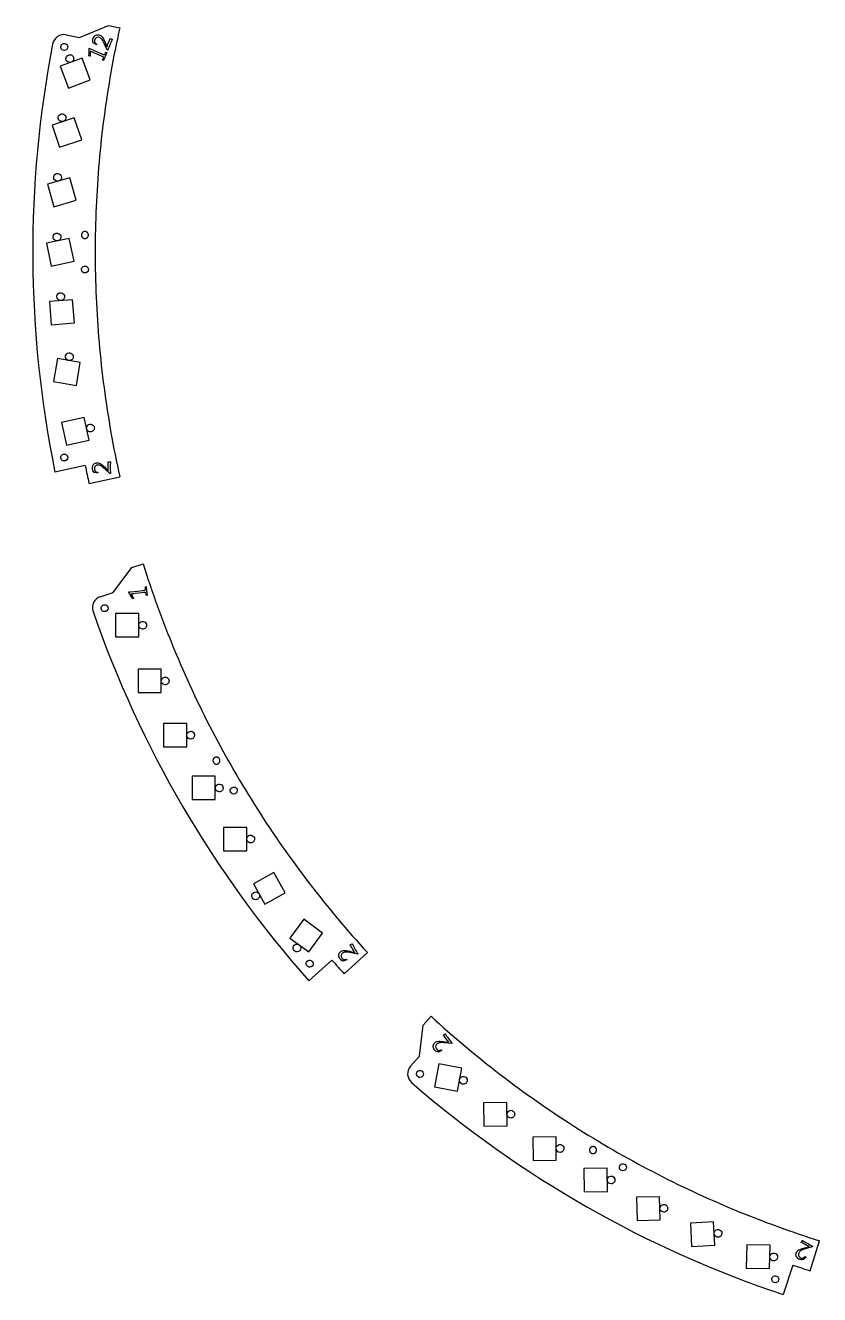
# Model space of a CAD drawing. Header units: millimetres. Extents: x 0 to 573, y 3 to 576.
# Drawn here: x 3.2 to 208, y 19.7 to 346.7 of the extents above; entities that cross this region are included whole.
import ezdxf

# ---------------------------------------------------------------- set-up
doc = ezdxf.new("R2010")
doc.units = ezdxf.units.MM
doc.layers.get('0').update_dxf_attribs({"linetype": 'CONTINUOUS'})
doc.layers.add('labels', color=7, linetype='CONTINUOUS')

msp = doc.modelspace()

# ---------------------------------------------------------------- linework, layer by layer
at = {"color": 7}
for points in [[(17.204769, 343.514729), (24.626243, 346.66423), (27.563712, 346.058333)], [(13.779905, 344.221159), (17.204769, 343.514729)], [(18.677049, 233.258382), (10.865111, 231.59445)], [(19.65961, 228.642751), (27.563461, 230.396295)], [(25.87074, 200.596928), (30.723174, 207.035214), (33.570045, 207.979226)], [(22.551505, 199.496283), (25.87074, 200.596928)], [(82.273944, 105.848271), (76.340574, 100.501295)], [(85.432683, 102.342298), (91.400847, 107.812838)], [(104.83459, 81.159468), (105.817779, 89.161404), (107.811236, 91.402378)], [(102.510372, 78.546664), (104.83459, 81.159468)], [(205.544062, 25.849434), (207.977374, 33.571142)], [(201.055527, 27.306326), (198.590566, 19.709024)]]:
    msp.add_lwpolyline(points, dxfattribs=at)
for points in [[(13.264001, 340.20301)], [(19.981232, 332.627469), (17.865281, 338.241981), (12.250768, 336.126031), (14.366719, 330.511518)], [(14.705366, 337.119758)], [(17.757499, 317.192976), (15.839774, 322.878249), (10.154501, 320.960524), (12.072226, 315.275251)], [(12.677516, 321.866932)], [(16.372427, 301.630247), (14.702503, 307.393176), (8.939573, 305.723253), (10.609497, 299.960323)], [(11.542717, 306.518703)], [(15.780544, 285.910456), (14.542294, 291.781294), (8.671456, 290.543044), (9.909706, 284.672206)], [(11.4005, 291.140642)], [(18.59672, 282.882144)], [(15.885493, 270.025319), (15.407431, 276.006243), (9.426507, 275.528181), (9.904569, 269.547257)], [(12.337292, 275.764033)], [(16.432958, 253.932236), (17.400514, 259.853708), (11.479042, 260.821264), (10.511486, 254.899792)], [(14.601037, 260.324398)], [(13.827071, 238.504523), (19.688227, 239.787821), (18.404929, 245.648977), (12.543773, 244.365679)], [(20.023437, 241.932282)], [(13.264001, 234.45049)], [(23.663793, 195.637934)], [(26.496, 189.13675), (32.496, 189.13675), (32.496, 195.13675), (26.496, 195.13675)], [(33.496, 191.13675)], [(32.276, 174.80675), (38.276, 174.80675), (38.276, 180.80675), (32.276, 180.80675)], [(39.276, 176.80675)], [(38.856, 160.81675), (44.856, 160.81675), (44.856, 166.81675), (38.856, 166.81675)], [(45.856, 162.81675)], [(46.206, 147.22675), (52.206, 147.22675), (52.206, 153.22675), (46.206, 153.22675)], [(53.206, 149.22675)], [(56.942497, 148.662968)], [(54.306524, 134.066226), (60.306524, 134.067273), (60.305476, 140.067273), (54.305476, 140.066226)], [(61.306, 136.067448)], [(67.298277, 128.45422), (62.048529, 125.549027), (64.953723, 120.299279), (70.203471, 123.204473)], [(62.626168, 121.439954)], [(75.005719, 116.400798), (71.451952, 111.566468), (76.286281, 108.012702), (79.840048, 112.847031)], [(73.276822, 107.983863)], [(76.540053, 104.053566)], [(108.707433, 73.246744), (114.606006, 72.148183), (115.704567, 78.046756), (109.805994, 79.145317)], [(104.952816, 75.640803)], [(116.138382, 73.914376)], [(121.427217, 63.076393), (127.426357, 63.177966), (127.324783, 69.177107), (121.325643, 69.075533)], [(128.375427, 65.194465)], [(134.106056, 54.267221), (140.105528, 54.346806), (140.025944, 60.346278), (134.026472, 60.266694)], [(141.065648, 56.359806)], [(147.270303, 46.163091), (153.269658, 46.251053), (153.181697, 52.250408), (147.182342, 52.162447)], [(157.260502, 51.598641)], [(154.22557, 48.265391)], [(160.900397, 38.774663), (166.898086, 38.941146), (166.731603, 44.938836), (160.733914, 44.772353)], [(167.81446, 40.967739)], [(174.966569, 32.124349), (180.958401, 32.437319), (180.645431, 38.429151), (174.653599, 38.116181)], [(181.800555, 34.485396)], [(189.070757, 26.563443), (195.069306, 26.431507), (195.201243, 32.430056), (189.202694, 32.561993)], [(196.135033, 28.408792)], [(196.537185, 22.764543)]]:
    msp.add_lwpolyline(points, close=True, dxfattribs=at)
for points in [[(11.535302, 343.775182), (10.876456, 343.333278), (10.421328, 342.646597), (10.271, 341.86765)], [(13.779905, 344.221159), (13.002168, 344.377631), (12.194148, 344.217086), (11.535302, 343.775182)], [(27.563712, 346.058333), (25.880231, 338.470439), (24.528288, 330.808994), (23.513033, 323.103188)], [(10.271082, 341.867626), (3.238472, 305.42636), (3.440273, 267.95785), (10.865, 231.59445)], [(12.432509, 340.758595), (12.293206, 341.094902), (12.370206, 341.482008), (12.627604, 341.739406)], [(13.264001, 340.20301), (12.899985, 340.20301), (12.571812, 340.422288), (12.432509, 340.758595)], [(12.627604, 341.739406), (12.885003, 341.996804), (13.272109, 342.073804), (13.608416, 341.934501)], [(13.900397, 340.466614), (13.731614, 340.297831), (13.502695, 340.20301), (13.264001, 340.20301)], [(13.608416, 341.934501), (13.944723, 341.795198), (14.164001, 341.467026), (14.164001, 341.10301)], [(14.164001, 341.10301), (14.164001, 340.864315), (14.069179, 340.635396), (13.900397, 340.466614)], [(13.781487, 337.737075), (13.626706, 338.110749), (13.712262, 338.540867), (13.99826, 338.826865)], [(14.705366, 337.119758), (14.300904, 337.119758), (13.936268, 337.363401), (13.781487, 337.737075)], [(13.99826, 338.826865), (14.284258, 339.112863), (14.714376, 339.198419), (15.08805, 339.043638)], [(15.412473, 337.412652), (15.224937, 337.225115), (14.970583, 337.119758), (14.705366, 337.119758)], [(15.08805, 339.043638), (15.461724, 338.888857), (15.705366, 338.524221), (15.705366, 338.119758)], [(15.705366, 338.119758), (15.705366, 337.854542), (15.60001, 337.600188), (15.412473, 337.412652)], [(11.97041, 323.574039), (12.256408, 323.860037), (12.686525, 323.945592), (13.0602, 323.790811)], [(13.0602, 323.790811), (13.433874, 323.63603), (13.677516, 323.271394), (13.677516, 322.866932)], [(11.753637, 322.484248), (11.598856, 322.857923), (11.684412, 323.288041), (11.97041, 323.574039)], [(12.677516, 321.866932), (12.273054, 321.866932), (11.908418, 322.110574), (11.753637, 322.484248)], [(13.384623, 322.159825), (13.197087, 321.972289), (12.942733, 321.866932), (12.677516, 321.866932)], [(13.677516, 322.866932), (13.677516, 322.601715), (13.57216, 322.347361), (13.384623, 322.159825)], [(23.513033, 323.103188), (22.497779, 315.397383), (21.819213, 307.647216), (21.479921, 299.882226)], [(10.618838, 307.136019), (10.464057, 307.509694), (10.549613, 307.939812), (10.835611, 308.225809)], [(10.835611, 308.225809), (11.121609, 308.511807), (11.551727, 308.597363), (11.925401, 308.442582)], [(11.925401, 308.442582), (12.299075, 308.287801), (12.542717, 307.923165), (12.542717, 307.518703)], [(12.542717, 307.518703), (12.542717, 307.253486), (12.437361, 306.999132), (12.249824, 306.811596)], [(11.542717, 306.518703), (11.138255, 306.518703), (10.773619, 306.762345), (10.618838, 307.136019)], [(12.249824, 306.811596), (12.062288, 306.62406), (11.807934, 306.518703), (11.542717, 306.518703)], [(21.479921, 299.882226), (21.14063, 292.117235), (21.140613, 284.33742), (21.479871, 276.572428)], [(10.476621, 291.757958), (10.32184, 292.131633), (10.407395, 292.561751), (10.693393, 292.847749)], [(11.4005, 291.140642), (10.996038, 291.140642), (10.631402, 291.384284), (10.476621, 291.757958)], [(10.693393, 292.847749), (10.979391, 293.133747), (11.409509, 293.219302), (11.783184, 293.064521)], [(12.107607, 291.433535), (11.920071, 291.245999), (11.665717, 291.140642), (11.4005, 291.140642)], [(11.783184, 293.064521), (12.156858, 292.90974), (12.4005, 292.545104), (12.4005, 292.140642)], [(12.4005, 292.140642), (12.4005, 291.875425), (12.295143, 291.621071), (12.107607, 291.433535)], [(17.700559, 292.754397), (17.697149, 292.717595), (17.696009, 292.680583), (17.697147, 292.64364)], [(17.697147, 292.64364), (17.698285, 292.606698), (17.701702, 292.569826), (17.707371, 292.533303)], [(17.717556, 292.863895), (17.709649, 292.827791), (17.703969, 292.791199), (17.700559, 292.754397)], [(17.707371, 292.533303), (17.71304, 292.496781), (17.720962, 292.460608), (17.731077, 292.425059)], [(17.747881, 292.970475), (17.735597, 292.935616), (17.725463, 292.9), (17.717556, 292.863895)], [(17.731077, 292.425059), (17.741191, 292.38951), (17.753499, 292.354585), (17.767905, 292.320548)], [(17.791073, 293.07252), (17.774599, 293.039435), (17.760165, 293.005334), (17.747881, 292.970475)], [(17.767905, 292.320548), (17.782311, 292.286512), (17.798817, 292.253364), (17.817297, 292.221356)], [(17.846478, 293.168484), (17.826062, 293.137674), (17.807547, 293.105605), (17.791073, 293.07252)], [(17.817297, 292.221356), (17.835777, 292.189348), (17.856231, 292.158479), (17.878504, 292.128985)], [(17.913255, 293.256912), (17.889209, 293.228845), (17.866893, 293.199294), (17.846478, 293.168484)], [(17.878504, 292.128985), (17.900778, 292.09949), (17.92487, 292.071369), (17.950599, 292.044835)], [(17.990394, 293.336464), (17.96308, 293.311564), (17.937302, 293.28498), (17.913255, 293.256912)], [(17.950599, 292.044835), (17.976328, 292.018301), (18.003694, 291.993354), (18.032488, 291.970183)], [(18.076723, 293.405933), (18.046557, 293.384578), (18.017707, 293.361363), (17.990394, 293.336464)], [(18.032488, 291.970183), (18.061283, 291.947012), (18.091507, 291.925617), (18.122931, 291.90616)], [(18.170936, 293.464267), (18.138374, 293.446781), (18.10689, 293.427287), (18.076723, 293.405933)], [(18.122931, 291.90616), (18.154355, 291.886703), (18.186979, 291.869185), (18.220556, 291.853737)], [(18.271602, 293.510581), (18.237138, 293.497229), (18.203498, 293.481752), (18.170936, 293.464267)], [(18.220556, 291.853737), (18.254132, 291.838289), (18.288662, 291.824912), (18.323882, 291.813708)], [(18.377198, 293.544173), (18.341354, 293.535158), (18.306066, 293.523932), (18.271602, 293.510581)], [(18.323882, 291.813708), (18.359103, 291.802503), (18.395015, 291.793471), (18.431345, 291.78668)], [(18.48612, 293.564534), (18.449441, 293.559992), (18.413041, 293.553188), (18.377198, 293.544173)], [(18.431345, 291.78668), (18.467676, 291.779889), (18.504425, 291.775338), (18.541315, 291.773063)], [(18.59672, 293.571356), (18.55976, 293.571356), (18.5228, 293.569076), (18.48612, 293.564534)], [(18.541315, 291.773063), (18.578205, 291.770787), (18.615235, 291.770787), (18.652125, 291.773063)], [(18.707319, 293.564534), (18.67064, 293.569076), (18.63368, 293.571356), (18.59672, 293.571356)], [(18.652125, 291.773063), (18.689014, 291.775338), (18.725764, 291.779889), (18.762094, 291.78668)], [(18.816242, 293.544173), (18.780399, 293.553188), (18.743999, 293.559992), (18.707319, 293.564534)], [(18.762094, 291.78668), (18.798425, 291.793471), (18.834337, 291.802503), (18.869557, 291.813708)], [(18.921837, 293.510581), (18.887373, 293.523932), (18.852086, 293.535158), (18.816242, 293.544173)], [(18.869557, 291.813708), (18.904778, 291.824912), (18.939307, 291.838289), (18.972884, 291.853737)], [(19.022504, 293.464267), (18.989942, 293.481752), (18.956301, 293.497229), (18.921837, 293.510581)], [(18.972884, 291.853737), (19.006461, 291.869185), (19.039085, 291.886703), (19.070509, 291.90616)], [(19.116716, 293.405933), (19.08655, 293.427287), (19.055066, 293.446781), (19.022504, 293.464267)], [(19.070509, 291.90616), (19.101933, 291.925617), (19.132157, 291.947012), (19.160951, 291.970183)], [(19.203046, 293.336464), (19.175732, 293.361363), (19.146883, 293.384578), (19.116716, 293.405933)], [(19.160951, 291.970183), (19.189746, 291.993354), (19.217112, 292.018301), (19.242841, 292.044835)], [(19.280184, 293.256912), (19.256138, 293.28498), (19.23036, 293.311564), (19.203046, 293.336464)], [(19.242841, 292.044835), (19.26857, 292.071369), (19.292662, 292.09949), (19.314935, 292.128985)], [(19.346962, 293.168484), (19.326547, 293.199294), (19.304231, 293.228845), (19.280184, 293.256912)], [(19.314935, 292.128985), (19.337209, 292.158479), (19.357663, 292.189348), (19.376143, 292.221356)], [(19.402367, 293.07252), (19.385892, 293.105605), (19.367377, 293.137674), (19.346962, 293.168484)], [(19.376143, 292.221356), (19.394623, 292.253364), (19.411128, 292.286512), (19.425535, 292.320548)], [(19.445559, 292.970475), (19.433275, 293.005334), (19.418841, 293.039435), (19.402367, 293.07252)], [(19.425535, 292.320548), (19.439941, 292.354585), (19.452248, 292.38951), (19.462363, 292.425059)], [(19.475883, 292.863895), (19.467976, 292.9), (19.457843, 292.935616), (19.445559, 292.970475)], [(19.462363, 292.425059), (19.472478, 292.460608), (19.480399, 292.496781), (19.486069, 292.533303)], [(19.492881, 292.754397), (19.48947, 292.791199), (19.48379, 292.827791), (19.475883, 292.863895)], [(19.486069, 292.533303), (19.491738, 292.569826), (19.495155, 292.606698), (19.496293, 292.64364)], [(19.496293, 292.64364), (19.497431, 292.680583), (19.496291, 292.717595), (19.492881, 292.754397)], [(17.960324, 284.41854), (18.217722, 284.675938), (18.604828, 284.752938), (18.941135, 284.613635)], [(18.941135, 284.613635), (19.277442, 284.474333), (19.49672, 284.14616), (19.49672, 283.782144)], [(17.765228, 283.437729), (17.625925, 283.774036), (17.702926, 284.161142), (17.960324, 284.41854)], [(18.59672, 282.882144), (18.232704, 282.882144), (17.904531, 283.101422), (17.765228, 283.437729)], [(19.233116, 283.145748), (19.064333, 282.976965), (18.835415, 282.882144), (18.59672, 282.882144)], [(19.49672, 283.782144), (19.49672, 283.543449), (19.401899, 283.314531), (19.233116, 283.145748)], [(11.413412, 276.381349), (11.258631, 276.755024), (11.344187, 277.185142), (11.630185, 277.47114)], [(12.337292, 275.764033), (11.93283, 275.764033), (11.568193, 276.007675), (11.413412, 276.381349)], [(11.630185, 277.47114), (11.916183, 277.757138), (12.346301, 277.842693), (12.719975, 277.687912)], [(13.044399, 276.056926), (12.856862, 275.86939), (12.602508, 275.764033), (12.337292, 275.764033)], [(12.719975, 277.687912), (13.09365, 277.533131), (13.337292, 277.168495), (13.337292, 276.764033)], [(13.337292, 276.764033), (13.337292, 276.498816), (13.231935, 276.244462), (13.044399, 276.056926)], [(21.479871, 276.572428), (21.819129, 268.807436), (22.497661, 261.057267), (23.512883, 253.351457)], [(13.677158, 260.941715), (13.522377, 261.315389), (13.607933, 261.745507), (13.893931, 262.031505)], [(13.893931, 262.031505), (14.179929, 262.317503), (14.610046, 262.403059), (14.983721, 262.248278)], [(14.983721, 262.248278), (15.357395, 262.093497), (15.601037, 261.72886), (15.601037, 261.324398)], [(14.601037, 260.324398), (14.196575, 260.324398), (13.831939, 260.56804), (13.677158, 260.941715)], [(15.308144, 260.617291), (15.120608, 260.429755), (14.866254, 260.324398), (14.601037, 260.324398)], [(15.601037, 261.324398), (15.601037, 261.059182), (15.49568, 260.804828), (15.308144, 260.617291)], [(23.512883, 253.351457), (24.528104, 245.645647), (25.880014, 237.984196), (27.563461, 230.396295)], [(19.099558, 242.549598), (18.944777, 242.923273), (19.030332, 243.35339), (19.31633, 243.639388)], [(20.023437, 241.932282), (19.618975, 241.932282), (19.254339, 242.175924), (19.099558, 242.549598)], [(19.31633, 243.639388), (19.602328, 243.925386), (20.032446, 244.010942), (20.406121, 243.856161)], [(20.730544, 242.225175), (20.543008, 242.037638), (20.288654, 241.932282), (20.023437, 241.932282)], [(20.406121, 243.856161), (20.779795, 243.70138), (21.023437, 243.336744), (21.023437, 242.932282)], [(21.023437, 242.932282), (21.023437, 242.667065), (20.91808, 242.412711), (20.730544, 242.225175)], [(12.432509, 235.006075), (12.293206, 235.342382), (12.370206, 235.729488), (12.627604, 235.986886)], [(12.627604, 235.986886), (12.885003, 236.244284), (13.272109, 236.321284), (13.608416, 236.181982)], [(13.608416, 236.181982), (13.944723, 236.042679), (14.164001, 235.714506), (14.164001, 235.35049)], [(13.264001, 234.45049), (12.899985, 234.45049), (12.571812, 234.669768), (12.432509, 235.006075)], [(13.900397, 234.714094), (13.731614, 234.545311), (13.502695, 234.45049), (13.264001, 234.45049)], [(14.164001, 235.35049), (14.164001, 235.111795), (14.069179, 234.882877), (13.900397, 234.714094)], [(18.677049, 233.258382), (18.991496, 231.717056), (19.319159, 230.178455), (19.66, 228.64275)], [(33.570045, 207.979226), (35.906055, 200.566177), (38.56596, 193.255199), (41.539627, 186.074148)], [(22.551505, 199.496283), (21.799833, 199.242812), (21.180469, 198.699724), (20.830952, 197.987617)], [(20.830952, 197.987617), (20.481435, 197.27551), (20.430695, 196.453329), (20.69, 195.70365)], [(22.832302, 196.193519), (22.692999, 196.529826), (22.769999, 196.916932), (23.027397, 197.174331)], [(23.663793, 195.637934), (23.299777, 195.637934), (22.971605, 195.857212), (22.832302, 196.193519)], [(23.027397, 197.174331), (23.284796, 197.431729), (23.671902, 197.508729), (24.008209, 197.369426)], [(24.008209, 197.369426), (24.344516, 197.230123), (24.563793, 196.90195), (24.563793, 196.537934)], [(24.563793, 196.537934), (24.563793, 196.29924), (24.468972, 196.070321), (24.30019, 195.901538)], [(20.689542, 195.703652), (32.819973, 160.628425), (51.729168, 128.280819), (76.341, 100.50175)], [(24.30019, 195.901538), (24.131407, 195.732756), (23.902488, 195.637934), (23.663793, 195.637934)], [(32.788893, 192.843857), (33.074891, 193.129855), (33.505009, 193.21541), (33.878683, 193.060629)], [(33.878683, 193.060629), (34.252358, 192.905848), (34.496, 192.541212), (34.496, 192.13675)], [(32.57212, 191.754066), (32.417339, 192.127741), (32.502895, 192.557859), (32.788893, 192.843857)], [(33.496, 191.13675), (33.091538, 191.13675), (32.726901, 191.380392), (32.57212, 191.754066)], [(34.203107, 191.429643), (34.01557, 191.242107), (33.761216, 191.13675), (33.496, 191.13675)], [(34.496, 192.13675), (34.496, 191.871533), (34.390643, 191.617179), (34.203107, 191.429643)], [(41.539627, 186.074148), (44.513294, 178.893097), (47.800721, 171.841974), (51.389382, 164.947649)], [(38.35212, 177.424066), (38.197339, 177.797741), (38.282895, 178.227859), (38.568893, 178.513857)], [(39.276, 176.80675), (38.871538, 176.80675), (38.506901, 177.050392), (38.35212, 177.424066)], [(38.568893, 178.513857), (38.854891, 178.799855), (39.285009, 178.88541), (39.658683, 178.730629)], [(39.983107, 177.099643), (39.79557, 176.912107), (39.541216, 176.80675), (39.276, 176.80675)], [(39.658683, 178.730629), (40.032358, 178.575848), (40.276, 178.211212), (40.276, 177.80675)], [(40.276, 177.80675), (40.276, 177.541533), (40.170643, 177.287179), (39.983107, 177.099643)], [(44.93212, 163.434066), (44.777339, 163.807741), (44.862895, 164.237859), (45.148893, 164.523857)], [(45.148893, 164.523857), (45.434891, 164.809855), (45.865009, 164.89541), (46.238683, 164.740629)], [(46.238683, 164.740629), (46.612358, 164.585848), (46.856, 164.221212), (46.856, 163.81675)], [(46.856, 163.81675), (46.856, 163.551533), (46.750643, 163.297179), (46.563107, 163.109643)], [(51.389382, 164.947649), (54.978042, 158.053324), (58.867935, 151.315798), (63.044236, 144.760747)], [(45.856, 162.81675), (45.451538, 162.81675), (45.086901, 163.060392), (44.93212, 163.434066)], [(46.563107, 163.109643), (46.37557, 162.922107), (46.121216, 162.81675), (45.856, 162.81675)], [(51.599598, 157.316656), (51.597323, 157.279766), (51.597323, 157.242736), (51.599598, 157.205847)], [(51.613215, 157.426626), (51.606424, 157.390295), (51.601873, 157.353546), (51.599598, 157.316656)], [(51.599598, 157.205847), (51.601873, 157.168957), (51.606424, 157.132207), (51.613215, 157.095877)], [(51.640243, 157.534089), (51.629039, 157.498868), (51.620006, 157.462957), (51.613215, 157.426626)], [(51.613215, 157.095877), (51.620006, 157.059546), (51.629039, 157.023635), (51.640243, 156.988414)], [(51.680272, 157.637416), (51.664824, 157.603839), (51.651448, 157.569309), (51.640243, 157.534089)], [(51.640243, 156.988414), (51.651448, 156.953193), (51.664824, 156.918664), (51.680272, 156.885087)], [(51.732695, 157.73504), (51.713239, 157.703616), (51.69572, 157.670992), (51.680272, 157.637416)], [(51.796718, 157.825483), (51.773547, 157.796688), (51.752152, 157.766464), (51.732695, 157.73504)], [(51.87137, 157.907372), (51.844836, 157.881643), (51.819889, 157.854278), (51.796718, 157.825483)], [(51.95552, 157.979467), (51.926025, 157.957194), (51.897904, 157.933101), (51.87137, 157.907372)], [(52.047891, 158.040674), (52.015883, 158.022194), (51.985014, 158.00174), (51.95552, 157.979467)], [(52.147084, 158.090066), (52.113047, 158.07566), (52.079899, 158.059154), (52.047891, 158.040674)], [(52.251594, 158.126894), (52.216045, 158.11678), (52.18112, 158.104473), (52.147084, 158.090066)], [(52.359838, 158.1506), (52.323316, 158.144931), (52.287143, 158.137009), (52.251594, 158.126894)], [(52.470175, 158.160825), (52.433233, 158.159686), (52.396361, 158.15627), (52.359838, 158.1506)], [(52.580932, 158.157412), (52.54413, 158.160822), (52.507118, 158.161963), (52.470175, 158.160825)], [(52.690431, 158.140415), (52.654326, 158.148322), (52.617735, 158.154002), (52.580932, 158.157412)], [(52.79701, 158.11009), (52.762151, 158.122374), (52.726535, 158.132508), (52.690431, 158.140415)], [(52.899055, 158.066898), (52.86597, 158.083373), (52.831869, 158.097807), (52.79701, 158.11009)], [(52.995019, 158.011494), (52.96421, 158.031909), (52.932141, 158.050424), (52.899055, 158.066898)], [(53.083447, 157.944716), (53.05538, 157.968763), (53.025829, 157.991078), (52.995019, 158.011494)], [(53.162999, 157.867577), (53.138099, 157.894891), (53.111515, 157.920669), (53.083447, 157.944716)], [(53.232468, 157.781248), (53.211114, 157.811414), (53.187899, 157.840264), (53.162999, 157.867577)], [(53.290802, 157.687036), (53.273316, 157.719598), (53.253823, 157.751081), (53.232468, 157.781248)], [(53.337116, 157.586369), (53.323764, 157.620833), (53.308287, 157.654474), (53.290802, 157.687036)], [(53.370708, 157.480774), (53.361693, 157.516617), (53.350467, 157.551905), (53.337116, 157.586369)], [(53.337116, 156.936134), (53.350467, 156.970598), (53.361693, 157.005885), (53.370708, 157.041729)], [(53.391069, 157.371851), (53.386527, 157.408531), (53.379723, 157.44493), (53.370708, 157.480774)], [(53.370708, 157.041729), (53.379723, 157.077573), (53.386527, 157.113972), (53.391069, 157.150652)], [(53.397891, 157.261251), (53.397891, 157.298211), (53.395611, 157.335171), (53.391069, 157.371851)], [(53.391069, 157.150652), (53.395611, 157.187332), (53.397891, 157.224292), (53.397891, 157.261251)], [(51.680272, 156.885087), (51.69572, 156.85151), (51.713239, 156.818886), (51.732695, 156.787462)], [(51.732695, 156.787462), (51.752152, 156.756039), (51.773547, 156.725815), (51.796718, 156.69702)], [(51.796718, 156.69702), (51.819889, 156.668225), (51.844836, 156.64086), (51.87137, 156.615131)], [(51.87137, 156.615131), (51.897904, 156.589402), (51.926025, 156.565309), (51.95552, 156.543036)], [(51.95552, 156.543036), (51.985014, 156.520763), (52.015883, 156.500308), (52.047891, 156.481829)], [(52.047891, 156.481829), (52.079899, 156.463349), (52.113047, 156.446843), (52.147084, 156.432436)], [(52.147084, 156.432436), (52.18112, 156.41803), (52.216045, 156.405723), (52.251594, 156.395608)], [(52.251594, 156.395608), (52.287143, 156.385494), (52.323316, 156.377572), (52.359838, 156.371902)], [(52.359838, 156.371902), (52.396361, 156.366233), (52.433233, 156.362816), (52.470175, 156.361678)], [(52.470175, 156.361678), (52.507118, 156.36054), (52.54413, 156.36168), (52.580932, 156.365091)], [(52.580932, 156.365091), (52.617735, 156.368501), (52.654326, 156.374181), (52.690431, 156.382088)], [(52.690431, 156.382088), (52.726535, 156.389995), (52.762151, 156.400129), (52.79701, 156.412412)], [(52.79701, 156.412412), (52.831869, 156.424696), (52.86597, 156.43913), (52.899055, 156.455604)], [(52.899055, 156.455604), (52.932141, 156.472079), (52.96421, 156.490594), (52.995019, 156.511009)], [(52.995019, 156.511009), (53.025829, 156.531425), (53.05538, 156.55374), (53.083447, 156.577787)], [(53.083447, 156.577787), (53.111515, 156.601834), (53.138099, 156.627612), (53.162999, 156.654925)], [(53.162999, 156.654925), (53.187899, 156.682239), (53.211114, 156.711088), (53.232468, 156.741255)], [(53.232468, 156.741255), (53.253823, 156.771421), (53.273316, 156.802905), (53.290802, 156.835467)], [(53.290802, 156.835467), (53.308287, 156.868029), (53.323764, 156.90167), (53.337116, 156.936134)], [(52.28212, 149.844066), (52.127339, 150.217741), (52.212895, 150.647859), (52.498893, 150.933857)], [(52.498893, 150.933857), (52.784891, 151.219855), (53.215009, 151.30541), (53.588683, 151.150629)], [(53.588683, 151.150629), (53.962358, 150.995848), (54.206, 150.631212), (54.206, 150.22675)], [(56.306101, 150.199364), (56.563499, 150.456762), (56.950605, 150.533763), (57.286912, 150.39446)], [(53.206, 149.22675), (52.801538, 149.22675), (52.436901, 149.470392), (52.28212, 149.844066)], [(53.913107, 149.519643), (53.72557, 149.332107), (53.471216, 149.22675), (53.206, 149.22675)], [(54.206, 150.22675), (54.206, 149.961533), (54.100643, 149.707179), (53.913107, 149.519643)], [(56.111005, 149.218553), (55.971702, 149.55486), (56.048702, 149.941966), (56.306101, 150.199364)], [(56.942497, 148.662968), (56.578481, 148.662968), (56.250308, 148.882246), (56.111005, 149.218553)], [(57.578893, 148.926572), (57.41011, 148.757789), (57.181192, 148.662968), (56.942497, 148.662968)], [(57.286912, 150.39446), (57.623219, 150.255157), (57.842497, 149.926984), (57.842497, 149.562968)], [(57.842497, 149.562968), (57.842497, 149.324273), (57.747676, 149.095355), (57.578893, 148.926572)], [(63.044236, 144.760747), (67.220538, 138.205696), (71.683249, 131.833118), (76.415362, 125.667302)], [(60.38212, 136.684765), (60.227339, 137.058439), (60.312895, 137.488557), (60.598893, 137.774555)], [(60.598893, 137.774555), (60.884891, 138.060553), (61.315009, 138.146108), (61.688683, 137.991327)], [(61.688683, 137.991327), (62.062358, 137.836546), (62.306, 137.47191), (62.306, 137.067448)], [(61.306, 136.067448), (60.901538, 136.067448), (60.536901, 136.31109), (60.38212, 136.684765)], [(62.013107, 136.360341), (61.82557, 136.172805), (61.571216, 136.067448), (61.306, 136.067448)], [(62.306, 137.067448), (62.306, 136.802231), (62.200643, 136.547878), (62.013107, 136.360341)], [(76.415362, 125.667302), (81.147474, 119.501485), (86.148988, 113.542428), (91.400847, 107.812838)], [(61.702289, 122.057271), (61.547508, 122.430945), (61.633063, 122.861063), (61.919061, 123.147061)], [(62.626168, 121.439954), (62.221706, 121.439954), (61.85707, 121.683596), (61.702289, 122.057271)], [(61.919061, 123.147061), (62.205059, 123.433059), (62.635177, 123.518615), (63.008852, 123.363834)], [(63.333275, 121.732847), (63.145739, 121.545311), (62.891385, 121.439954), (62.626168, 121.439954)], [(63.008852, 123.363834), (63.382526, 123.209053), (63.626168, 122.844416), (63.626168, 122.439954)], [(63.626168, 122.439954), (63.626168, 122.174738), (63.520811, 121.920384), (63.333275, 121.732847)], [(72.352943, 108.60118), (72.198162, 108.974854), (72.283717, 109.404972), (72.569715, 109.69097)], [(73.276822, 107.983863), (72.87236, 107.983863), (72.507724, 108.227506), (72.352943, 108.60118)], [(72.569715, 109.69097), (72.855713, 109.976968), (73.285831, 110.062524), (73.659506, 109.907743)], [(74.276822, 108.983863), (74.276822, 108.431579), (73.829107, 107.983863), (73.276822, 107.983863)], [(73.659506, 109.907743), (74.03318, 109.752962), (74.276822, 109.388326), (74.276822, 108.983863)], [(75.708562, 104.609151), (75.569259, 104.945458), (75.646259, 105.332564), (75.903657, 105.589962)], [(75.903657, 105.589962), (76.161055, 105.84736), (76.548161, 105.92436), (76.884468, 105.785057)], [(76.884468, 105.785057), (77.220775, 105.645754), (77.440053, 105.317582), (77.440053, 104.953566)], [(77.440053, 104.953566), (77.440053, 104.714871), (77.345232, 104.485952), (77.176449, 104.31717)], [(82.273944, 105.848271), (83.316921, 104.670754), (84.369979, 103.502204), (85.433, 102.34275)], [(76.540053, 104.053566), (76.176037, 104.053566), (75.847865, 104.272844), (75.708562, 104.609151)], [(77.176449, 104.31717), (77.007667, 104.148387), (76.778748, 104.053566), (76.540053, 104.053566)], [(107.811236, 91.402378), (113.540804, 86.150494), (119.499839, 81.148954), (125.665635, 76.416815)], [(102.510372, 78.546664), (101.985868, 77.951357), (101.720804, 77.171248), (101.77406, 76.37963)], [(101.77406, 76.37963), (101.827317, 75.588013), (102.194484, 74.850438), (102.794, 74.33075)], [(104.121324, 76.196388), (103.982021, 76.532695), (104.059022, 76.919801), (104.31642, 77.177199)], [(104.952816, 75.640803), (104.5888, 75.640803), (104.260627, 75.860081), (104.121324, 76.196388)], [(104.31642, 77.177199), (104.573818, 77.434597), (104.960924, 77.511598), (105.297231, 77.372295)], [(105.589212, 75.904407), (105.420429, 75.735624), (105.191511, 75.640803), (104.952816, 75.640803)], [(105.297231, 77.372295), (105.633538, 77.232992), (105.852816, 76.904819), (105.852816, 76.540803)], [(105.852816, 76.540803), (105.852816, 76.302108), (105.757995, 76.07319), (105.589212, 75.904407)], [(115.214502, 74.531692), (115.059721, 74.905367), (115.145277, 75.335485), (115.431275, 75.621483)], [(115.431275, 75.621483), (115.717273, 75.907481), (116.147391, 75.993036), (116.521065, 75.838255)], [(116.521065, 75.838255), (116.89474, 75.683474), (117.138382, 75.318838), (117.138382, 74.914376)], [(125.665635, 76.416815), (131.831431, 71.684676), (138.203989, 67.221938), (144.759022, 63.045607)], [(102.794179, 74.331168), (130.836948, 50.020042), (163.386562, 31.460491), (198.5906, 19.70875)], [(116.138382, 73.914376), (115.73392, 73.914376), (115.369283, 74.158018), (115.214502, 74.531692)], [(116.845489, 74.207269), (116.657952, 74.019733), (116.403599, 73.914376), (116.138382, 73.914376)], [(117.138382, 74.914376), (117.138382, 74.649159), (117.033025, 74.394805), (116.845489, 74.207269)], [(127.451547, 65.811782), (127.296766, 66.185456), (127.382322, 66.615574), (127.66832, 66.901572)], [(128.375427, 65.194465), (127.970965, 65.194465), (127.606328, 65.438108), (127.451547, 65.811782)], [(127.66832, 66.901572), (127.954318, 67.18757), (128.384436, 67.273126), (128.75811, 67.118345)], [(129.082534, 65.487359), (128.894997, 65.299822), (128.640643, 65.194465), (128.375427, 65.194465)], [(128.75811, 67.118345), (129.131785, 66.963564), (129.375427, 66.598928), (129.375427, 66.194465)], [(129.375427, 66.194465), (129.375427, 65.929249), (129.27007, 65.674895), (129.082534, 65.487359)], [(144.759022, 63.045607), (151.314056, 58.869277), (158.051565, 54.979355), (164.945874, 51.390665)], [(140.141769, 56.977123), (139.986988, 57.350797), (140.072543, 57.780915), (140.358541, 58.066913)], [(141.065648, 56.359806), (140.661186, 56.359806), (140.29655, 56.603448), (140.141769, 56.977123)], [(140.358541, 58.066913), (140.644539, 58.352911), (141.074657, 58.438467), (141.448332, 58.283686)], [(141.772755, 56.652699), (141.585219, 56.465163), (141.330865, 56.359806), (141.065648, 56.359806)], [(141.448332, 58.283686), (141.822006, 58.128905), (142.065648, 57.764269), (142.065648, 57.359806)], [(142.065648, 57.359806), (142.065648, 57.09459), (141.960291, 56.840236), (141.772755, 56.652699)], [(148.662645, 56.970962), (148.661507, 56.93402), (148.662647, 56.897007), (148.666058, 56.860205)], [(148.672869, 57.081299), (148.6672, 57.044777), (148.663783, 57.007904), (148.662645, 56.970962)], [(148.666058, 56.860205), (148.669468, 56.823403), (148.675148, 56.786811), (148.683055, 56.750707)], [(148.696575, 57.189543), (148.686461, 57.153994), (148.678539, 57.117822), (148.672869, 57.081299)], [(148.683055, 56.750707), (148.690962, 56.714603), (148.701096, 56.678986), (148.713379, 56.644127)], [(148.733403, 57.294054), (148.718997, 57.260017), (148.70669, 57.225092), (148.696575, 57.189543)], [(148.713379, 56.644127), (148.725663, 56.609268), (148.740097, 56.575167), (148.756571, 56.542082)], [(148.782795, 57.393247), (148.764316, 57.361238), (148.74781, 57.32809), (148.733403, 57.294054)], [(148.756571, 56.542082), (148.773046, 56.508997), (148.791561, 56.476928), (148.811976, 56.446118)], [(148.844003, 57.485618), (148.82173, 57.456123), (148.801275, 57.425255), (148.782795, 57.393247)], [(148.811976, 56.446118), (148.832392, 56.415308), (148.854707, 56.385758), (148.878754, 56.35769)], [(148.916098, 57.569767), (148.890369, 57.543233), (148.866276, 57.515112), (148.844003, 57.485618)], [(148.878754, 56.35769), (148.902801, 56.329623), (148.928579, 56.303038), (148.955892, 56.278139)], [(148.997987, 57.644419), (148.969192, 57.621248), (148.941827, 57.596301), (148.916098, 57.569767)], [(148.955892, 56.278139), (148.983206, 56.253239), (149.012055, 56.230024), (149.042222, 56.208669)], [(149.088429, 57.708442), (149.057005, 57.688985), (149.026782, 57.66759), (148.997987, 57.644419)], [(149.042222, 56.208669), (149.072388, 56.187315), (149.103872, 56.167821), (149.136434, 56.150336)], [(149.186054, 57.760865), (149.152477, 57.745418), (149.119853, 57.727899), (149.088429, 57.708442)], [(149.136434, 56.150336), (149.168996, 56.13285), (149.202637, 56.117373), (149.237101, 56.104022)], [(149.289381, 57.800894), (149.25416, 57.78969), (149.219631, 57.776313), (149.186054, 57.760865)], [(149.237101, 56.104022), (149.271565, 56.09067), (149.306852, 56.079444), (149.342696, 56.070429)], [(149.396844, 57.827922), (149.360513, 57.821131), (149.324602, 57.812099), (149.289381, 57.800894)], [(149.342696, 56.070429), (149.37854, 56.061414), (149.414939, 56.05461), (149.451619, 56.050068)], [(149.506814, 57.84154), (149.469924, 57.839264), (149.433174, 57.834714), (149.396844, 57.827922)], [(149.451619, 56.050068), (149.488299, 56.045526), (149.525258, 56.043247), (149.562218, 56.043247)], [(149.617623, 57.84154), (149.580733, 57.843815), (149.543703, 57.843815), (149.506814, 57.84154)], [(149.562218, 56.043247), (149.599178, 56.043247), (149.636138, 56.045526), (149.672818, 56.050068)], [(149.727593, 57.827922), (149.691262, 57.834714), (149.654513, 57.839264), (149.617623, 57.84154)], [(149.672818, 56.050068), (149.709498, 56.05461), (149.745897, 56.061414), (149.781741, 56.070429)], [(149.835056, 57.800894), (149.799835, 57.812099), (149.763923, 57.821131), (149.727593, 57.827922)], [(149.781741, 56.070429), (149.817584, 56.079444), (149.852872, 56.09067), (149.887336, 56.104022)], [(149.938383, 57.760865), (149.904806, 57.776313), (149.870276, 57.78969), (149.835056, 57.800894)], [(149.887336, 56.104022), (149.9218, 56.117373), (149.95544, 56.13285), (149.988003, 56.150336)], [(150.036007, 57.708442), (150.004583, 57.727899), (149.971959, 57.745418), (149.938383, 57.760865)], [(149.988003, 56.150336), (150.020565, 56.167821), (150.052048, 56.187315), (150.082215, 56.208669)], [(150.12645, 57.644419), (150.097655, 57.66759), (150.067431, 57.688985), (150.036007, 57.708442)], [(150.082215, 56.208669), (150.112381, 56.230024), (150.141231, 56.253239), (150.168544, 56.278139)], [(150.208339, 57.569767), (150.18261, 57.596301), (150.155244, 57.621248), (150.12645, 57.644419)], [(150.168544, 56.278139), (150.195858, 56.303038), (150.221636, 56.329623), (150.245683, 56.35769)], [(150.280434, 57.485618), (150.258161, 57.515112), (150.234068, 57.543233), (150.208339, 57.569767)], [(150.245683, 56.35769), (150.26973, 56.385758), (150.292045, 56.415308), (150.31246, 56.446118)], [(150.341641, 57.393247), (150.323161, 57.425255), (150.302707, 57.456123), (150.280434, 57.485618)], [(150.31246, 56.446118), (150.332876, 56.476928), (150.351391, 56.508997), (150.367865, 56.542082)], [(150.391033, 57.294054), (150.376627, 57.32809), (150.360121, 57.361238), (150.341641, 57.393247)], [(150.367865, 56.542082), (150.38434, 56.575167), (150.398774, 56.609268), (150.411057, 56.644127)], [(150.427861, 57.189543), (150.417747, 57.225092), (150.40544, 57.260017), (150.391033, 57.294054)], [(150.411057, 56.644127), (150.423341, 56.678986), (150.433475, 56.714603), (150.441382, 56.750707)], [(150.451567, 57.081299), (150.445898, 57.117822), (150.437976, 57.153994), (150.427861, 57.189543)], [(150.441382, 56.750707), (150.449289, 56.786811), (150.454969, 56.823403), (150.458379, 56.860205)], [(150.461791, 56.970962), (150.460653, 57.007904), (150.457237, 57.044777), (150.451567, 57.081299)], [(150.458379, 56.860205), (150.461789, 56.897007), (150.46293, 56.93402), (150.461791, 56.970962)], [(156.42901, 52.154226), (156.289707, 52.490533), (156.366707, 52.877639), (156.624105, 53.135037)], [(156.624105, 53.135037), (156.881504, 53.392435), (157.26861, 53.469435), (157.604917, 53.330132)], [(157.604917, 53.330132), (157.941224, 53.190829), (158.160502, 52.862657), (158.160502, 52.498641)], [(158.160502, 52.498641), (158.160502, 52.259946), (158.06568, 52.031027), (157.896898, 51.862245)], [(153.301691, 48.882707), (153.14691, 49.256382), (153.232465, 49.6865), (153.518463, 49.972498)], [(153.518463, 49.972498), (153.804461, 50.258496), (154.234579, 50.344051), (154.608254, 50.18927)], [(154.608254, 50.18927), (154.981928, 50.034489), (155.22557, 49.669853), (155.22557, 49.265391)], [(155.22557, 49.265391), (155.22557, 49.000174), (155.120213, 48.74582), (154.932677, 48.558284)], [(157.260502, 51.598641), (156.896486, 51.598641), (156.568313, 51.817919), (156.42901, 52.154226)], [(157.896898, 51.862245), (157.728115, 51.693462), (157.499196, 51.598641), (157.260502, 51.598641)], [(164.945874, 51.390665), (171.840183, 47.801975), (178.891293, 44.514517), (186.072331, 41.540819)], [(154.22557, 48.265391), (153.821108, 48.265391), (153.456472, 48.509033), (153.301691, 48.882707)], [(154.932677, 48.558284), (154.745141, 48.370748), (154.490787, 48.265391), (154.22557, 48.265391)], [(166.89058, 41.585055), (166.735799, 41.958729), (166.821355, 42.388847), (167.107353, 42.674845)], [(167.107353, 42.674845), (167.393351, 42.960843), (167.823469, 43.046399), (168.197143, 42.891618)], [(168.197143, 42.891618), (168.570818, 42.736837), (168.81446, 42.372201), (168.81446, 41.967739)], [(167.81446, 40.967739), (167.409998, 40.967739), (167.045361, 41.211381), (166.89058, 41.585055)], [(168.521567, 41.260632), (168.33403, 41.073095), (168.079676, 40.967739), (167.81446, 40.967739)], [(168.81446, 41.967739), (168.81446, 41.702522), (168.709103, 41.448168), (168.521567, 41.260632)], [(186.072331, 41.540819), (193.253369, 38.567121), (200.564335, 35.907184), (207.977374, 33.571142)], [(180.876675, 35.102713), (180.721894, 35.476387), (180.80745, 35.906505), (181.093448, 36.192503)], [(181.093448, 36.192503), (181.379446, 36.478501), (181.809564, 36.564057), (182.183238, 36.409276)], [(182.183238, 36.409276), (182.556912, 36.254495), (182.800555, 35.889859), (182.800555, 35.485396)], [(181.800555, 34.485396), (181.396092, 34.485396), (181.031456, 34.729039), (180.876675, 35.102713)], [(182.507661, 34.77829), (182.320125, 34.590753), (182.065771, 34.485396), (181.800555, 34.485396)], [(182.800555, 35.485396), (182.800555, 35.22018), (182.695198, 34.965826), (182.507661, 34.77829)], [(195.211153, 29.026109), (195.056372, 29.399783), (195.141928, 29.829901), (195.427926, 30.115899)], [(195.427926, 30.115899), (195.713924, 30.401897), (196.144042, 30.487453), (196.517716, 30.332672)], [(196.517716, 30.332672), (196.891391, 30.177891), (197.135033, 29.813255), (197.135033, 29.408792)], [(196.135033, 28.408792), (195.730571, 28.408792), (195.365934, 28.652434), (195.211153, 29.026109)], [(196.84214, 28.701686), (196.654603, 28.514149), (196.400249, 28.408792), (196.135033, 28.408792)], [(197.135033, 29.408792), (197.135033, 29.143576), (197.029676, 28.889222), (196.84214, 28.701686)], [(201.055527, 27.306326), (202.547526, 26.807977), (204.043772, 26.322433), (205.5441, 25.84975)], [(195.705693, 23.320128), (195.56639, 23.656435), (195.64339, 24.043541), (195.900788, 24.300939)], [(196.537185, 22.764543), (196.173169, 22.764543), (195.844996, 22.983821), (195.705693, 23.320128)], [(195.900788, 24.300939), (196.158187, 24.558338), (196.545293, 24.635338), (196.8816, 24.496035)], [(197.173581, 23.028147), (197.004798, 22.859364), (196.775879, 22.764543), (196.537185, 22.764543)], [(196.8816, 24.496035), (197.217907, 24.356732), (197.437185, 24.028559), (197.437185, 23.664543)], [(197.437185, 23.664543), (197.437185, 23.425848), (197.342363, 23.19693), (197.173581, 23.028147)]]:
    msp.add_open_spline(points, degree=3, dxfattribs=at)
at = {"layer": 'labels', "color": 5}
for points in [[(19.645102, 340.685796), (19.719979, 340.7556), (20.05044, 340.602369), (21.750941, 339.850957), (22.911912, 339.33739)], [(21.613706, 341.85589), (21.537407, 341.674797)], [(24.475811, 340.268957), (24.309555, 340.339005), (23.673578, 341.816517)], [(23.891025, 341.959116), (24.237442, 341.138478), (24.693997, 342.222085)], [(25.090678, 343.271497), (25.129905, 343.289911)], [(25.637574, 343.076015), (25.642858, 343.038847)], [(19.89777, 338.729998), (19.601061, 338.830595)], [(22.556378, 338.875344), (20.91743, 339.590297)], [(23.356306, 337.611877), (23.163335, 337.693182), (23.251685, 337.92863)], [(23.356443, 337.611971), (23.356306, 337.611877)], [(23.927278, 339.531879), (24.05032, 339.798157), (24.243291, 339.716852)], [(25.153298, 231.227035), (24.972892, 231.227035), (23.813133, 232.341695)], [(23.958105, 232.557535), (24.595973, 231.935775), (24.595973, 233.111645)], [(24.554093, 234.232745), (24.583083, 234.264945)], [(25.133968, 234.264945), (25.153298, 234.232745)], [(21.899533, 231.578185), (21.899533, 231.381675)], [(29.903729, 200.622085), (29.933653, 200.719973), (30.296461, 200.752502), (32.14484, 200.95201), (33.407068, 201.087635)], [(33.330215, 200.509939), (31.553366, 200.309632)], [(34.189123, 201.763756), (34.162244, 202.055843), (34.370016, 202.081917)], [(34.654416, 199.815672), (34.446645, 199.789598), (34.405731, 200.037715)], [(31.100441, 199.054749), (30.793196, 198.993414)], [(86.965632, 109.761492), (86.974646, 109.803878)], [(87.28712, 108.012738), (88.150403, 107.793208), (87.562468, 108.811541)], [(87.451722, 110.079318), (87.484537, 110.061082)], [(85.994013, 106.135306), (86.092268, 105.965123)], [(88.987392, 107.458061), (88.831161, 107.367861), (87.269449, 107.753305)], [(110.946983, 86.511387), (110.95065, 86.554566)], [(111.389716, 86.887267), (111.424545, 86.873259)], [(111.483712, 84.816268), (112.367619, 84.705946), (111.65746, 85.643146)], [(110.434449, 82.792439), (110.553136, 82.635807)], [(113.239905, 84.477688), (113.096114, 84.36873), (111.498562, 84.556714)], [(203.251164, 33.171928), (203.237778, 33.213143)], [(203.513223, 33.690228), (203.550759, 33.690842)], [(204.222811, 29.545749), (204.392993, 29.447494)], [(204.403954, 31.818198), (205.261349, 32.05973), (204.243015, 32.647665)], [(206.153821, 32.188056), (206.063616, 32.031817), (204.518412, 31.584765)]]:
    msp.add_lwpolyline(points, dxfattribs=at)
for points in [[(24.47582, 340.268953)], [(25.153298, 231.227035)], [(34.654423, 199.815613)], [(88.987392, 107.458061)], [(113.239826, 84.477627)], [(206.153781, 32.187987)]]:
    msp.add_lwpolyline(points, close=True, dxfattribs=at)
for points in [[(20.603952, 342.753265), (20.605255, 342.955477), (20.65177, 343.165439), (20.743498, 343.383151)], [(20.743498, 343.383151), (20.905274, 343.767115), (21.14255, 344.026049), (21.455327, 344.159951)], [(21.661255, 343.545313), (21.436727, 343.460461), (21.271093, 343.291365), (21.164354, 343.038027)], [(21.455327, 344.159951), (21.766958, 344.296666), (22.098921, 344.290807), (22.451215, 344.142375)], [(22.400077, 343.506699), (22.132884, 343.619275), (21.88661, 343.632146), (21.661255, 343.545313)], [(23.01988, 343.011342), (22.822411, 343.250685), (22.61581, 343.415804), (22.400077, 343.506699)], [(22.451215, 344.142375), (22.756013, 344.013955), (23.011509, 343.785116), (23.217704, 343.455857)], [(23.217704, 343.455857), (23.424735, 343.128582), (23.649175, 342.629669), (23.891025, 341.959116)], [(19.601061, 338.830595), (19.676863, 339.53045), (19.691544, 340.148851), (19.645102, 340.685796)], [(20.74273, 342.128473), (20.648918, 342.342792), (20.602658, 342.551056), (20.603952, 342.753265)], [(21.537407, 341.674797), (21.177323, 341.898781), (20.912431, 342.050006), (20.74273, 342.128473)], [(21.164354, 343.038027), (21.094307, 342.871774), (21.060637, 342.708841), (21.063342, 342.549228)], [(21.063342, 342.549228), (21.066038, 342.433892), (21.091278, 342.341688), (21.139062, 342.272616)], [(21.139062, 342.272616), (21.18685, 342.203506), (21.345065, 342.064597), (21.613706, 341.85589)], [(23.673578, 341.816517), (23.434103, 342.376536), (23.216204, 342.77481), (23.01988, 343.011342)], [(25.071753, 341.741313), (24.859942, 341.238592), (24.661298, 340.747805), (24.47582, 340.268953)], [(24.693997, 342.222085), (24.887461, 342.68126), (25.019687, 343.031064), (25.090678, 343.271497)], [(25.642858, 343.038847), (25.463922, 342.652788), (25.273554, 342.220276), (25.071753, 341.741313)], [(25.129905, 343.289911), (25.235214, 343.224562), (25.311619, 343.18188), (25.359122, 343.161866)], [(25.359122, 343.161866), (25.396721, 343.146024), (25.489538, 343.117407), (25.637574, 343.076015)], [(19.967025, 338.753231), (19.956179, 338.727489), (19.933094, 338.719745), (19.89777, 338.729998)], [(19.92549, 339.924349), (19.917155, 339.904566), (19.913826, 339.852367), (19.915503, 339.76775)], [(19.915503, 339.76775), (19.922176, 339.368742), (19.934872, 339.091884), (19.953593, 338.937178)], [(19.99851, 339.956521), (19.962255, 339.964562), (19.937915, 339.953838), (19.92549, 339.924349)], [(19.953593, 338.937178), (19.968384, 338.828401), (19.972862, 338.767085), (19.967025, 338.753231)], [(20.91743, 339.590297), (20.365228, 339.822955), (20.058922, 339.94503), (19.99851, 339.956521)], [(23.340255, 338.45414), (23.295484, 338.535941), (23.034191, 338.676343), (22.556378, 338.875344)], [(22.911912, 339.33739), (23.192958, 339.218977), (23.384011, 339.152479), (23.485071, 339.137896)], [(23.251685, 337.92863), (23.356335, 338.199162), (23.385859, 338.374332), (23.340255, 338.45414)], [(23.777257, 338.668697), (23.676355, 338.429212), (23.536084, 338.07697), (23.356443, 337.611971)], [(23.485071, 339.137896), (23.586131, 339.123313), (23.66333, 339.135064), (23.716669, 339.173149)], [(23.716669, 339.173149), (23.768862, 339.214096), (23.839066, 339.333673), (23.927278, 339.531879)], [(24.243291, 339.716852), (24.02016, 339.225896), (23.864815, 338.876511), (23.777257, 338.668697)], [(20.504601, 232.647745), (20.504601, 233.064398), (20.622725, 233.395145), (20.858972, 233.639985)], [(20.620577, 232.013095), (20.54326, 232.199948), (20.504601, 232.411498), (20.504601, 232.647745)], [(20.858972, 233.639985), (21.093071, 233.886971), (21.401266, 234.010465), (21.783557, 234.010465)], [(21.287435, 233.153525), (21.113471, 232.988151), (21.026489, 232.768011), (21.026489, 232.493105)], [(21.026489, 232.493105), (21.026489, 232.312698), (21.058706, 232.149475), (21.123139, 232.003435)], [(21.983291, 233.404805), (21.693351, 233.404805), (21.461399, 233.321045), (21.287435, 233.153525)], [(21.783557, 234.010465), (22.114303, 234.010465), (22.438606, 233.898781), (22.756466, 233.675415)], [(22.746799, 233.188965), (22.471893, 233.332858), (22.21739, 233.404805), (21.983291, 233.404805)], [(23.813133, 232.341695), (23.375002, 232.764795), (23.019557, 233.047218), (22.746799, 233.188965)], [(22.756466, 233.675415), (23.074326, 233.454201), (23.474872, 233.081575), (23.958105, 232.557535)], [(24.595973, 233.111645), (24.595973, 233.609911), (24.582013, 233.983611), (24.554093, 234.232745)], [(24.583083, 234.264945), (24.705502, 234.245611), (24.792483, 234.235945), (24.844028, 234.235945)], [(24.844028, 234.235945), (24.884835, 234.235945), (24.981481, 234.245611), (25.133968, 234.264945)], [(25.153298, 234.232745), (25.138265, 233.807498), (25.130748, 233.335005), (25.130748, 232.815265)], [(25.130748, 232.815265), (25.130748, 232.269745), (25.138265, 231.740335), (25.153298, 231.227035)], [(20.991055, 231.491205), (20.821387, 231.652285), (20.697894, 231.826248), (20.620577, 232.013095)], [(21.899533, 231.381675), (21.480731, 231.448275), (21.177905, 231.484785), (20.991055, 231.491205)], [(21.123139, 232.003435), (21.170386, 231.898195), (21.229447, 231.823025), (21.300324, 231.777925)], [(21.300324, 231.777925), (21.371199, 231.732791), (21.570935, 231.666211), (21.899533, 231.578185)], [(30.793196, 198.993414), (30.508911, 199.637407), (30.212422, 200.180298), (29.903729, 200.622085)], [(30.57445, 200.167332), (30.53905, 200.156171), (30.523343, 200.134715), (30.527328, 200.102964)], [(30.527328, 200.102964), (30.530001, 200.081664), (30.553201, 200.034791), (30.596929, 199.962346)], [(31.553366, 200.309632), (30.958821, 200.23502), (30.632515, 200.187587), (30.57445, 200.167332)], [(30.596929, 199.962346), (30.802216, 199.620131), (30.951641, 199.38671), (31.045204, 199.262084)], [(34.219682, 200.537105), (34.140006, 200.585561), (33.843517, 200.576506), (33.330215, 200.509939)], [(33.407068, 201.087635), (33.709668, 201.125609), (33.908375, 201.163547), (34.003188, 201.201448)], [(34.003188, 201.201448), (34.098001, 201.239349), (34.15898, 201.288128), (34.186126, 201.347786)], [(34.186126, 201.347786), (34.210866, 201.409346), (34.211865, 201.548002), (34.189123, 201.763756)], [(34.405731, 200.037715), (34.361102, 200.324328), (34.299086, 200.490792), (34.219682, 200.537105)], [(34.370016, 202.081917), (34.422223, 201.545167), (34.462367, 201.164916), (34.490446, 200.941165)], [(34.490446, 200.941165), (34.522805, 200.683314), (34.577464, 200.30813), (34.654423, 199.815613)], [(31.045204, 199.262084), (31.112376, 199.175279), (31.146898, 199.124415), (31.148771, 199.109492)], [(31.148771, 199.109492), (31.152249, 199.081776), (31.136139, 199.063529), (31.100441, 199.054749)], [(84.061966, 107.400588), (84.141209, 107.731535), (84.346369, 107.992582), (84.677445, 108.183728)], [(84.677445, 108.183728), (84.96388, 108.349102), (85.300574, 108.414536), (85.687529, 108.38003)], [(85.922337, 107.953892), (85.612314, 107.941054), (85.355937, 107.876112), (85.153206, 107.759065)], [(85.687529, 108.38003), (86.073411, 108.347384), (86.606608, 108.224953), (87.28712, 108.012738)], [(87.269449, 107.753305), (86.678468, 107.900648), (86.22943, 107.96751), (85.922337, 107.953892)], [(87.562468, 108.811541), (87.313335, 109.243053), (87.114389, 109.559703), (86.965632, 109.761492)], [(86.974646, 109.803878), (87.090332, 109.848345), (87.170492, 109.883464), (87.215127, 109.909234)], [(87.215127, 109.909234), (87.250461, 109.929634), (87.329326, 109.986328), (87.451722, 110.079318)], [(87.484537, 110.061082), (87.68417, 109.685308), (87.913921, 109.272367), (88.173791, 108.822259)], [(88.173791, 108.822259), (88.446551, 108.349824), (88.717751, 107.895092), (88.987392, 107.458061)], [(84.251188, 106.364107), (84.042861, 106.724939), (83.979787, 107.070433), (84.061966, 107.400588)], [(84.668954, 105.872474), (84.50857, 105.995628), (84.369314, 106.159506), (84.251188, 106.364107)], [(84.676214, 107.19352), (84.608241, 106.963319), (84.642981, 106.729181), (84.780434, 106.491105)], [(85.250744, 105.605744), (85.023266, 105.660401), (84.829336, 105.749311), (84.668954, 105.872474)], [(85.153206, 107.759065), (84.902111, 107.614095), (84.743113, 107.42558), (84.676214, 107.19352)], [(84.780434, 106.491105), (84.870638, 106.334868), (84.980164, 106.209629), (85.109014, 106.115388)], [(85.109014, 106.115388), (85.202568, 106.047881), (85.291304, 106.012313), (85.37522, 106.008686)], [(86.092268, 105.965123), (85.696276, 105.8134), (85.415768, 105.693607), (85.250744, 105.605744)], [(85.37522, 106.008686), (85.459165, 106.005036), (85.665429, 106.047242), (85.994013, 106.135306)], [(111.65746, 85.643146), (111.356535, 86.040278), (111.119709, 86.329692), (110.946983, 86.511387)], [(110.95065, 86.554566), (111.059893, 86.613088), (111.135056, 86.657914), (111.17614, 86.689045)], [(111.17614, 86.689045), (111.208659, 86.713686), (111.279851, 86.77976), (111.389716, 86.887267)], [(111.424545, 86.873259), (111.669362, 86.525226), (111.948719, 86.144084), (112.262617, 85.729832)], [(112.262617, 85.729832), (112.592077, 85.295043), (112.917813, 84.877642), (113.239826, 84.477627)], [(108.676704, 82.802439), (108.425069, 83.134523), (108.319464, 83.469477), (108.359889, 83.807301)], [(108.359889, 83.807301), (108.397307, 84.145539), (108.568365, 84.4301), (108.873063, 84.660984)], [(109.15243, 82.366659), (108.977959, 82.468884), (108.819384, 82.614144), (108.676704, 82.802439)], [(108.873063, 84.660984), (109.136677, 84.860736), (109.462604, 84.967585), (109.850844, 84.981531)], [(108.99522, 83.678389), (108.95644, 83.441516), (109.020064, 83.213525), (109.186092, 82.994417)], [(109.398072, 84.29892), (109.166982, 84.123813), (109.032698, 83.916969), (108.99522, 83.678389)], [(109.762897, 82.174442), (109.530389, 82.200353), (109.3269, 82.264425), (109.15243, 82.366659)], [(109.186092, 82.994417), (109.295048, 82.850628), (109.419292, 82.739979), (109.558824, 82.66247)], [(110.136971, 84.587999), (109.830955, 84.536663), (109.584656, 84.440304), (109.398072, 84.29892)], [(109.558824, 82.66247), (109.660052, 82.607143), (109.752523, 82.582899), (109.836237, 82.58974)], [(110.553136, 82.635807), (110.179119, 82.435957), (109.915706, 82.282169), (109.762897, 82.174442)], [(109.836237, 82.58974), (109.919983, 82.596571), (110.119387, 82.664137), (110.434449, 82.792439)], [(109.850844, 84.981531), (110.237787, 84.997188), (110.782076, 84.9421), (111.483712, 84.816268)], [(111.498562, 84.556714), (110.893839, 84.629327), (110.439975, 84.639755), (110.136971, 84.587999)], [(203.237778, 33.213143), (203.315732, 33.309495), (203.367595, 33.379992), (203.393368, 33.424632)], [(204.243015, 32.647665), (203.811504, 32.896798), (203.480887, 33.071553), (203.251164, 33.171928)], [(203.393368, 33.424632), (203.413768, 33.459966), (203.45372, 33.548498), (203.513223, 33.690228)], [(203.550759, 33.690842), (203.9115, 33.465171), (204.316925, 33.2224), (204.767033, 32.96253)], [(204.767033, 32.96253), (205.239467, 32.68977), (205.701716, 32.431589), (206.153781, 32.187987)], [(201.916968, 29.675493), (201.820118, 30.001717), (201.867266, 30.330367), (202.058413, 30.661443)], [(202.599075, 28.872476), (202.238242, 29.080802), (202.010873, 29.348475), (201.916968, 29.675493)], [(202.058413, 30.661443), (202.223786, 30.947878), (202.482656, 31.172893), (202.835021, 31.336487)], [(202.682811, 30.531632), (202.537841, 30.280537), (202.494403, 30.037779), (202.552496, 29.80336)], [(202.552496, 29.80336), (202.608734, 29.570019), (202.755891, 29.384622), (202.993967, 29.247169)], [(203.251489, 31.084931), (202.989421, 30.918802), (202.799861, 30.734369), (202.682811, 30.531632)], [(202.835021, 31.336487), (203.185528, 31.501156), (203.708505, 31.661726), (204.403954, 31.818198)], [(204.518412, 31.584765), (203.932935, 31.416877), (203.510628, 31.250266), (203.251489, 31.084931)], [(203.750226, 29.126688), (203.824749, 29.1655), (203.982277, 29.305187), (204.222811, 29.545749)], [(204.392993, 29.447494), (204.125913, 29.118097), (203.942881, 28.874096), (203.843898, 28.715493)], [(203.206688, 28.655592), (203.006208, 28.682058), (202.80367, 28.754352), (202.599075, 28.872476)], [(202.993967, 29.247169), (203.150204, 29.156966), (203.307659, 29.10324), (203.466333, 29.085992)], [(203.843898, 28.715493), (203.619571, 28.649094), (203.407167, 28.629127), (203.206688, 28.655592)], [(203.466333, 29.085992), (203.581107, 29.074306), (203.675738, 29.087872), (203.750226, 29.126688)]]:
    msp.add_open_spline(points, degree=3, dxfattribs=at)

doc.saveas('drawing.dxf')
